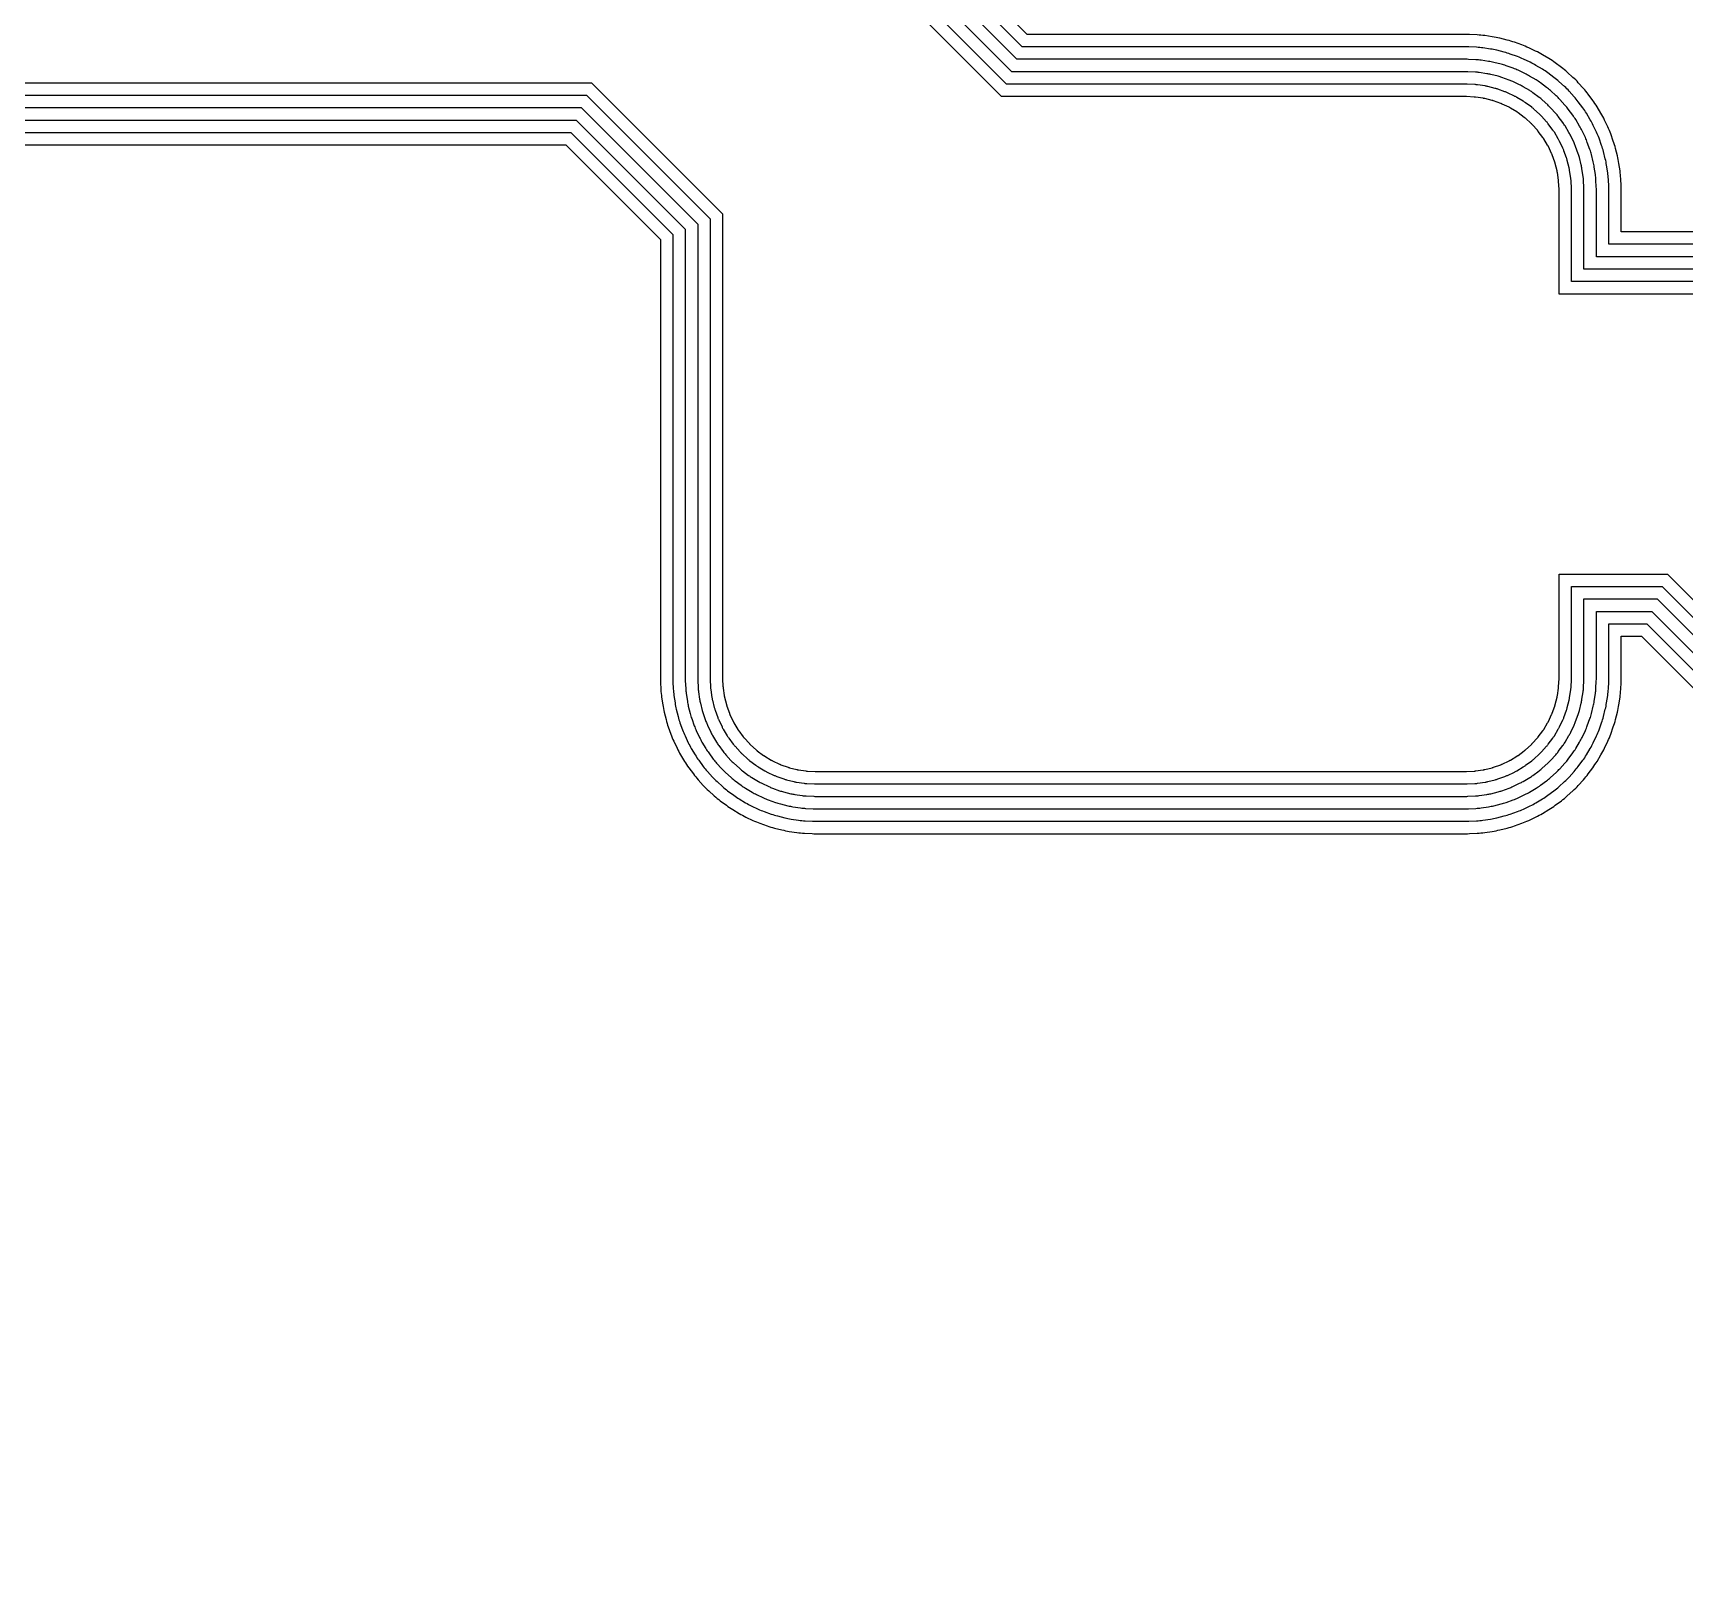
# Model space of a CAD drawing. Header units: metres. Extents: x 1.5 to 44, y 0.3 to 33.8.
# Drawn here: x 17.46 to 22.78, y 5.43 to 10.43 of the extents above; entities that cross this region are included whole.
import ezdxf

# ---------------------------------------------------------------- set-up
doc = ezdxf.new("R2010")
doc.units = ezdxf.units.M

msp = doc.modelspace()

# ---------------------------------------------------------------- linework, layer by layer
for points in [[(22.905, 9.7552), (22.53, 9.7552), (22.53, 9.93), (22.5299, 9.9352), (22.5298, 9.9403), (22.5286, 9.9648), (22.5282, 9.97), (22.5278, 9.9751), (22.5272, 9.9802), (22.5265, 9.9853), (22.5229, 10.0096), (22.5221, 10.0147), (22.5212, 10.0198), (22.5201, 10.0248), (22.5189, 10.0298), (22.513, 10.0536), (22.5116, 10.0586), (22.5102, 10.0635), (22.5086, 10.0685), (22.507, 10.0733), (22.4987, 10.0964), (22.4969, 10.1013), (22.495, 10.106), (22.493, 10.1108), (22.4908, 10.1155), (22.4803, 10.1376), (22.4781, 10.1423), (22.4757, 10.1469), (22.4732, 10.1514), (22.4706, 10.1558), (22.458, 10.1769), (22.4553, 10.1813), (22.4525, 10.1856), (22.4496, 10.1898), (22.4466, 10.194), (22.4319, 10.2137), (22.4288, 10.2178), (22.4256, 10.2218), (22.4223, 10.2258), (22.4189, 10.2296), (22.4024, 10.2478), (22.3989, 10.2516), (22.3953, 10.2553), (22.3916, 10.2589), (22.3878, 10.2624), (22.3696, 10.2789), (22.3658, 10.2823), (22.3618, 10.2856), (22.3578, 10.2888), (22.3537, 10.2919), (22.334, 10.3066), (22.3298, 10.3096), (22.3256, 10.3125), (22.3213, 10.3153), (22.3169, 10.318), (22.2958, 10.3306), (22.2914, 10.3332), (22.2869, 10.3357), (22.2823, 10.3381), (22.2776, 10.3403), (22.2555, 10.3508), (22.2508, 10.353), (22.246, 10.355), (22.2413, 10.3569), (22.2364, 10.3587), (22.2133, 10.367), (22.2085, 10.3686), (22.2035, 10.3702), (22.1986, 10.3716), (22.1936, 10.373), (22.1698, 10.3789), (22.1648, 10.3801), (22.1598, 10.3812), (22.1547, 10.3821), (22.1496, 10.3829), (22.1253, 10.3865), (22.1202, 10.3872), (22.1151, 10.3878), (22.11, 10.3882), (22.1048, 10.3886), (22.0803, 10.3898), (22.0752, 10.3899), (22.07, 10.39), (20.643, 10.39), (19.8765, 11.1565)], [(22.905, 9.7952), (22.57, 9.7952), (22.57, 9.93), (22.5699, 9.9361), (22.5697, 9.9423), (22.5685, 9.9668), (22.5681, 9.9729), (22.5676, 9.979), (22.5669, 9.9851), (22.5661, 9.9912), (22.5625, 10.0155), (22.5615, 10.0215), (22.5604, 10.0276), (22.5591, 10.0336), (22.5577, 10.0395), (22.5518, 10.0633), (22.5502, 10.0693), (22.5485, 10.0752), (22.5466, 10.081), (22.5446, 10.0868), (22.5364, 10.1099), (22.5342, 10.1157), (22.532, 10.1214), (22.5295, 10.127), (22.527, 10.1326), (22.5165, 10.1548), (22.5138, 10.1603), (22.511, 10.1657), (22.508, 10.1711), (22.5049, 10.1764), (22.4923, 10.1974), (22.4891, 10.2027), (22.4857, 10.2078), (22.4823, 10.2129), (22.4787, 10.2178), (22.4641, 10.2375), (22.4604, 10.2424), (22.4565, 10.2472), (22.4526, 10.2519), (22.4485, 10.2565), (22.432, 10.2747), (22.4279, 10.2792), (22.4236, 10.2836), (22.4192, 10.2879), (22.4147, 10.292), (22.3965, 10.3085), (22.3919, 10.3126), (22.3872, 10.3165), (22.3824, 10.3204), (22.3775, 10.3241), (22.3578, 10.3387), (22.3529, 10.3423), (22.3478, 10.3457), (22.3427, 10.3491), (22.3374, 10.3523), (22.3164, 10.3649), (22.3111, 10.368), (22.3057, 10.371), (22.3003, 10.3738), (22.2948, 10.3765), (22.2726, 10.387), (22.267, 10.3895), (22.2614, 10.392), (22.2557, 10.3942), (22.2499, 10.3964), (22.2268, 10.4046), (22.221, 10.4066), (22.2152, 10.4085), (22.2093, 10.4102), (22.2033, 10.4118), (22.1795, 10.4177), (22.1736, 10.4191), (22.1676, 10.4204), (22.1615, 10.4215), (22.1555, 10.4225), (22.1312, 10.4261), (22.1251, 10.4269), (22.119, 10.4276), (22.1129, 10.4281), (22.1068, 10.4285), (22.0823, 10.4297), (22.0761, 10.4299), (22.07, 10.43), (20.6595, 10.43), (19.9048, 11.1848)], [(22.905, 9.7152), (22.49, 9.7152), (22.49, 9.93), (22.49, 9.9342), (22.4898, 9.9384), (22.4886, 9.9629), (22.4883, 9.967), (22.488, 9.9712), (22.4875, 9.9753), (22.487, 9.9795), (22.4834, 10.0037), (22.4827, 10.0078), (22.4819, 10.012), (22.4811, 10.016), (22.4801, 10.0201), (22.4742, 10.0439), (22.4731, 10.0479), (22.4719, 10.0519), (22.4707, 10.0559), (22.4693, 10.0599), (22.461, 10.083), (22.4596, 10.0869), (22.458, 10.0907), (22.4564, 10.0946), (22.4547, 10.0984), (22.4442, 10.1205), (22.4423, 10.1243), (22.4404, 10.128), (22.4384, 10.1317), (22.4363, 10.1353), (22.4237, 10.1563), (22.4215, 10.1599), (22.4192, 10.1634), (22.4169, 10.1668), (22.4144, 10.1702), (22.3998, 10.1899), (22.3973, 10.1932), (22.3947, 10.1965), (22.392, 10.1997), (22.3892, 10.2028), (22.3728, 10.221), (22.3699, 10.224), (22.367, 10.227), (22.364, 10.2299), (22.361, 10.2328), (22.3428, 10.2492), (22.3397, 10.252), (22.3365, 10.2547), (22.3332, 10.2573), (22.3299, 10.2598), (22.3102, 10.2744), (22.3068, 10.2769), (22.3034, 10.2792), (22.2999, 10.2815), (22.2963, 10.2837), (22.2753, 10.2963), (22.2717, 10.2984), (22.268, 10.3004), (22.2643, 10.3023), (22.2605, 10.3042), (22.2384, 10.3147), (22.2346, 10.3164), (22.2307, 10.318), (22.2269, 10.3196), (22.223, 10.321), (22.1999, 10.3293), (22.1959, 10.3307), (22.1919, 10.3319), (22.1879, 10.3331), (22.1839, 10.3342), (22.1601, 10.3401), (22.156, 10.3411), (22.152, 10.3419), (22.1478, 10.3427), (22.1437, 10.3434), (22.1195, 10.347), (22.1153, 10.3475), (22.1112, 10.348), (22.107, 10.3483), (22.1029, 10.3486), (22.0784, 10.3498), (22.0742, 10.35), (22.07, 10.35), (20.6264, 10.35), (19.8482, 11.1282)], [(22.905, 9.6352), (22.41, 9.6352), (22.41, 9.93), (22.41, 9.9322), (22.4099, 9.9344), (22.4087, 9.9589), (22.4086, 9.9611), (22.4084, 9.9633), (22.4081, 9.9655), (22.4078, 9.9677), (22.4042, 9.992), (22.4039, 9.9942), (22.4035, 9.9963), (22.403, 9.9985), (22.4025, 10.0007), (22.3966, 10.0245), (22.396, 10.0266), (22.3954, 10.0287), (22.3947, 10.0308), (22.394, 10.0329), (22.3857, 10.056), (22.385, 10.0581), (22.3841, 10.0601), (22.3833, 10.0622), (22.3823, 10.0642), (22.3719, 10.0863), (22.3709, 10.0883), (22.3699, 10.0903), (22.3688, 10.0922), (22.3677, 10.0941), (22.3551, 10.1152), (22.3539, 10.1171), (22.3527, 10.1189), (22.3515, 10.1207), (22.3502, 10.1225), (22.3356, 10.1422), (22.3342, 10.144), (22.3328, 10.1457), (22.3314, 10.1474), (22.33, 10.1491), (22.3135, 10.1672), (22.312, 10.1688), (22.3104, 10.1704), (22.3088, 10.172), (22.3072, 10.1735), (22.2891, 10.19), (22.2874, 10.1914), (22.2857, 10.1928), (22.284, 10.1942), (22.2822, 10.1956), (22.2625, 10.2102), (22.2607, 10.2115), (22.2589, 10.2127), (22.2571, 10.2139), (22.2552, 10.2151), (22.2341, 10.2277), (22.2322, 10.2288), (22.2303, 10.2299), (22.2283, 10.2309), (22.2263, 10.2319), (22.2042, 10.2423), (22.2022, 10.2433), (22.2001, 10.2441), (22.1981, 10.245), (22.196, 10.2457), (22.1729, 10.254), (22.1708, 10.2547), (22.1687, 10.2554), (22.1666, 10.256), (22.1645, 10.2566), (22.1407, 10.2625), (22.1385, 10.263), (22.1363, 10.2635), (22.1342, 10.2639), (22.132, 10.2642), (22.1077, 10.2678), (22.1055, 10.2681), (22.1033, 10.2684), (22.1011, 10.2686), (22.0989, 10.2687), (22.0744, 10.2699), (22.0722, 10.27), (22.07, 10.27), (20.5933, 10.27), (19.7916, 11.0716)], [(22.905, 9.6752), (22.45, 9.6752), (22.45, 9.93), (22.45, 9.9332), (22.4499, 9.9364), (22.4487, 9.9609), (22.4485, 9.9641), (22.4482, 9.9673), (22.4478, 9.9704), (22.4474, 9.9736), (22.4438, 9.9979), (22.4433, 10.001), (22.4427, 10.0041), (22.442, 10.0073), (22.4413, 10.0104), (22.4354, 10.0342), (22.4345, 10.0373), (22.4336, 10.0403), (22.4327, 10.0434), (22.4316, 10.0464), (22.4234, 10.0695), (22.4223, 10.0725), (22.4211, 10.0754), (22.4198, 10.0784), (22.4185, 10.0813), (22.408, 10.1034), (22.4066, 10.1063), (22.4051, 10.1091), (22.4036, 10.1119), (22.402, 10.1147), (22.3894, 10.1357), (22.3877, 10.1385), (22.386, 10.1411), (22.3842, 10.1438), (22.3823, 10.1463), (22.3677, 10.1661), (22.3657, 10.1686), (22.3638, 10.1711), (22.3617, 10.1735), (22.3596, 10.1759), (22.3431, 10.1941), (22.3409, 10.1964), (22.3387, 10.1987), (22.3364, 10.2009), (22.3341, 10.2031), (22.3159, 10.2196), (22.3135, 10.2217), (22.3111, 10.2238), (22.3086, 10.2257), (22.3061, 10.2277), (22.2863, 10.2423), (22.2838, 10.2442), (22.2811, 10.246), (22.2785, 10.2477), (22.2757, 10.2494), (22.2547, 10.262), (22.2519, 10.2636), (22.2491, 10.2651), (22.2463, 10.2666), (22.2434, 10.268), (22.2213, 10.2785), (22.2184, 10.2798), (22.2154, 10.2811), (22.2125, 10.2823), (22.2095, 10.2834), (22.1864, 10.2916), (22.1834, 10.2927), (22.1803, 10.2936), (22.1773, 10.2945), (22.1742, 10.2954), (22.1504, 10.3013), (22.1473, 10.302), (22.1441, 10.3027), (22.141, 10.3033), (22.1379, 10.3038), (22.1136, 10.3074), (22.1104, 10.3078), (22.1073, 10.3082), (22.1041, 10.3085), (22.1009, 10.3087), (22.0764, 10.3099), (22.0732, 10.31), (22.07, 10.31), (20.6098, 10.31), (19.8199, 11.0999)], [(22.905, 9.5952), (22.37, 9.5952), (22.37, 9.93), (22.37, 9.9312), (22.37, 9.9325), (22.3687, 9.957), (22.3687, 9.9582), (22.3686, 9.9594), (22.3684, 9.9606), (22.3683, 9.9619), (22.3647, 9.9861), (22.3645, 9.9873), (22.3642, 9.9885), (22.364, 9.9897), (22.3637, 9.9909), (22.3577, 10.0147), (22.3574, 10.0159), (22.3571, 10.0171), (22.3567, 10.0183), (22.3563, 10.0194), (22.3481, 10.0425), (22.3476, 10.0437), (22.3472, 10.0448), (22.3467, 10.0459), (22.3462, 10.0471), (22.3357, 10.0692), (22.3352, 10.0703), (22.3346, 10.0714), (22.334, 10.0725), (22.3334, 10.0736), (22.3208, 10.0946), (22.3201, 10.0957), (22.3195, 10.0967), (22.3188, 10.0977), (22.318, 10.0987), (22.3034, 10.1184), (22.3027, 10.1194), (22.3019, 10.1203), (22.3011, 10.1213), (22.3003, 10.1222), (22.2838, 10.1404), (22.283, 10.1413), (22.2821, 10.1421), (22.2813, 10.143), (22.2804, 10.1438), (22.2622, 10.1603), (22.2613, 10.1611), (22.2603, 10.1619), (22.2594, 10.1627), (22.2584, 10.1634), (22.2387, 10.178), (22.2377, 10.1788), (22.2367, 10.1795), (22.2357, 10.1801), (22.2346, 10.1808), (22.2136, 10.1934), (22.2125, 10.194), (22.2114, 10.1946), (22.2103, 10.1952), (22.2092, 10.1957), (22.1871, 10.2062), (22.1859, 10.2067), (22.1848, 10.2072), (22.1837, 10.2076), (22.1825, 10.2081), (22.1594, 10.2163), (22.1583, 10.2167), (22.1571, 10.2171), (22.1559, 10.2174), (22.1547, 10.2177), (22.1309, 10.2237), (22.1297, 10.224), (22.1285, 10.2242), (22.1273, 10.2245), (22.1261, 10.2247), (22.1019, 10.2283), (22.1006, 10.2284), (22.0994, 10.2286), (22.0982, 10.2287), (22.097, 10.2287), (22.0725, 10.23), (22.0712, 10.23), (22.07, 10.23), (20.5767, 10.23), (19.7634, 11.0434)], [(16.34, 10.2748), (19.2585, 10.2748), (19.68, 9.8533), (19.68, 8.36), (19.68, 8.3588), (19.6801, 8.3576), (19.6813, 8.3331), (19.6814, 8.3318), (19.6815, 8.3306), (19.6816, 8.3294), (19.6818, 8.3282), (19.6854, 8.3039), (19.6856, 8.3027), (19.6858, 8.3015), (19.686, 8.3003), (19.6863, 8.2991), (19.6923, 8.2753), (19.6926, 8.2741), (19.6929, 8.2729), (19.6933, 8.2718), (19.6937, 8.2706), (19.702, 8.2475), (19.7024, 8.2463), (19.7028, 8.2452), (19.7033, 8.2441), (19.7038, 8.243), (19.7143, 8.2208), (19.7149, 8.2197), (19.7154, 8.2186), (19.716, 8.2175), (19.7166, 8.2165), (19.7293, 8.1954), (19.7299, 8.1944), (19.7306, 8.1933), (19.7313, 8.1923), (19.732, 8.1913), (19.7466, 8.1716), (19.7473, 8.1707), (19.7481, 8.1697), (19.7489, 8.1688), (19.7497, 8.1678), (19.7662, 8.1497), (19.767, 8.1488), (19.7679, 8.1479), (19.7688, 8.147), (19.7697, 8.1462), (19.7878, 8.1297), (19.7888, 8.1289), (19.7897, 8.1281), (19.7907, 8.1273), (19.7916, 8.1266), (19.8113, 8.112), (19.8123, 8.1113), (19.8133, 8.1106), (19.8144, 8.1099), (19.8154, 8.1093), (19.8365, 8.0966), (19.8375, 8.096), (19.8386, 8.0954), (19.8397, 8.0949), (19.8408, 8.0943), (19.863, 8.0838), (19.8641, 8.0833), (19.8652, 8.0828), (19.8663, 8.0824), (19.8675, 8.082), (19.8906, 8.0737), (19.8918, 8.0733), (19.8929, 8.0729), (19.8941, 8.0726), (19.8953, 8.0723), (19.9191, 8.0663), (19.9203, 8.066), (19.9215, 8.0658), (19.9227, 8.0656), (19.9239, 8.0654), (19.9482, 8.0618), (19.9494, 8.0616), (19.9506, 8.0615), (19.9518, 8.0614), (19.9531, 8.0613), (19.9776, 8.0601), (19.9788, 8.06), (19.98, 8.06), (22.07, 8.06), (22.0712, 8.06), (22.0725, 8.0601), (22.097, 8.0613), (22.0982, 8.0614), (22.0994, 8.0615), (22.1006, 8.0616), (22.1019, 8.0618), (22.1261, 8.0654), (22.1273, 8.0656), (22.1285, 8.0658), (22.1297, 8.066), (22.1309, 8.0663), (22.1547, 8.0723), (22.1559, 8.0726), (22.1571, 8.0729), (22.1583, 8.0733), (22.1594, 8.0737), (22.1825, 8.082), (22.1837, 8.0824), (22.1848, 8.0828), (22.1859, 8.0833), (22.1871, 8.0838), (22.2092, 8.0943), (22.2103, 8.0949), (22.2114, 8.0954), (22.2125, 8.096), (22.2136, 8.0966), (22.2346, 8.1093), (22.2357, 8.1099), (22.2367, 8.1106), (22.2377, 8.1113), (22.2387, 8.112), (22.2584, 8.1266), (22.2594, 8.1273), (22.2603, 8.1281), (22.2613, 8.1289), (22.2622, 8.1297), (22.2804, 8.1462), (22.2813, 8.147), (22.2821, 8.1479), (22.283, 8.1488), (22.2838, 8.1497), (22.3003, 8.1678), (22.3011, 8.1688), (22.3019, 8.1697), (22.3027, 8.1707), (22.3034, 8.1716), (22.318, 8.1913), (22.3188, 8.1923), (22.3195, 8.1933), (22.3201, 8.1944), (22.3208, 8.1954), (22.3334, 8.2165), (22.334, 8.2175), (22.3346, 8.2186), (22.3352, 8.2197), (22.3357, 8.2208), (22.3462, 8.243), (22.3467, 8.2441), (22.3472, 8.2452), (22.3476, 8.2463), (22.3481, 8.2475), (22.3563, 8.2706), (22.3567, 8.2718), (22.3571, 8.2729), (22.3574, 8.2741), (22.3577, 8.2753), (22.3637, 8.2991), (22.364, 8.3003), (22.3642, 8.3015), (22.3645, 8.3027), (22.3647, 8.3039), (22.3683, 8.3282), (22.3684, 8.3294), (22.3686, 8.3306), (22.3687, 8.3318), (22.3687, 8.3331), (22.37, 8.3576), (22.37, 8.3588), (22.37, 8.36), (22.37, 8.6948), (22.7185, 8.6948), (27.4067, 4.0067)], [(16.38, 10.2348), (19.242, 10.2348), (19.64, 9.8368), (19.64, 8.36), (19.64, 8.3578), (19.6401, 8.3556), (19.6413, 8.3311), (19.6415, 8.3289), (19.6416, 8.3267), (19.6419, 8.3245), (19.6422, 8.3223), (19.6458, 8.298), (19.6461, 8.2959), (19.6465, 8.2937), (19.647, 8.2915), (19.6475, 8.2894), (19.6535, 8.2656), (19.654, 8.2634), (19.6547, 8.2613), (19.6553, 8.2592), (19.656, 8.2571), (19.6643, 8.234), (19.6651, 8.232), (19.6659, 8.2299), (19.6668, 8.2279), (19.6677, 8.2259), (19.6782, 8.2037), (19.6791, 8.2017), (19.6802, 8.1997), (19.6812, 8.1978), (19.6823, 8.1959), (19.6949, 8.1749), (19.6961, 8.173), (19.6973, 8.1711), (19.6986, 8.1693), (19.6999, 8.1675), (19.7145, 8.1478), (19.7158, 8.146), (19.7172, 8.1443), (19.7186, 8.1426), (19.7201, 8.141), (19.7366, 8.1228), (19.7381, 8.1212), (19.7396, 8.1196), (19.7412, 8.1181), (19.7428, 8.1166), (19.761, 8.1001), (19.7626, 8.0986), (19.7643, 8.0972), (19.766, 8.0958), (19.7678, 8.0945), (19.7875, 8.0799), (19.7893, 8.0786), (19.7911, 8.0773), (19.793, 8.0761), (19.7949, 8.0749), (19.8159, 8.0623), (19.8178, 8.0612), (19.8197, 8.0602), (19.8217, 8.0591), (19.8237, 8.0582), (19.8459, 8.0477), (19.8479, 8.0468), (19.8499, 8.0459), (19.852, 8.0451), (19.854, 8.0443), (19.8771, 8.036), (19.8792, 8.0353), (19.8813, 8.0347), (19.8834, 8.034), (19.8856, 8.0335), (19.9094, 8.0275), (19.9115, 8.027), (19.9137, 8.0265), (19.9159, 8.0261), (19.918, 8.0258), (19.9423, 8.0222), (19.9445, 8.0219), (19.9467, 8.0216), (19.9489, 8.0215), (19.9511, 8.0213), (19.9756, 8.0201), (19.9778, 8.02), (19.98, 8.02), (22.07, 8.02), (22.0722, 8.02), (22.0744, 8.0201), (22.0989, 8.0213), (22.1011, 8.0215), (22.1033, 8.0216), (22.1055, 8.0219), (22.1077, 8.0222), (22.132, 8.0258), (22.1342, 8.0261), (22.1363, 8.0265), (22.1385, 8.027), (22.1407, 8.0275), (22.1645, 8.0335), (22.1666, 8.034), (22.1687, 8.0347), (22.1708, 8.0353), (22.1729, 8.036), (22.196, 8.0443), (22.1981, 8.0451), (22.2001, 8.0459), (22.2022, 8.0468), (22.2042, 8.0477), (22.2263, 8.0582), (22.2283, 8.0591), (22.2303, 8.0602), (22.2322, 8.0612), (22.2341, 8.0623), (22.2552, 8.0749), (22.2571, 8.0761), (22.2589, 8.0773), (22.2607, 8.0786), (22.2625, 8.0799), (22.2822, 8.0945), (22.284, 8.0958), (22.2857, 8.0972), (22.2874, 8.0986), (22.2891, 8.1001), (22.3072, 8.1166), (22.3088, 8.1181), (22.3104, 8.1196), (22.312, 8.1212), (22.3135, 8.1228), (22.33, 8.141), (22.3314, 8.1426), (22.3328, 8.1443), (22.3342, 8.146), (22.3356, 8.1478), (22.3502, 8.1675), (22.3515, 8.1693), (22.3527, 8.1711), (22.3539, 8.173), (22.3551, 8.1749), (22.3677, 8.1959), (22.3688, 8.1978), (22.3699, 8.1997), (22.3709, 8.2017), (22.3719, 8.2037), (22.3823, 8.2259), (22.3833, 8.2279), (22.3841, 8.2299), (22.385, 8.232), (22.3857, 8.234), (22.394, 8.2571), (22.3947, 8.2592), (22.3954, 8.2613), (22.396, 8.2634), (22.3966, 8.2656), (22.4025, 8.2894), (22.403, 8.2915), (22.4035, 8.2937), (22.4039, 8.2959), (22.4042, 8.298), (22.4078, 8.3223), (22.4081, 8.3245), (22.4084, 8.3267), (22.4086, 8.3289), (22.4087, 8.3311), (22.4099, 8.3556), (22.41, 8.3578), (22.41, 8.36), (22.41, 8.6548), (22.702, 8.6548), (27.3784, 3.9784)], [(16.42, 10.1948), (19.2254, 10.1948), (19.6, 9.8202), (19.6, 8.36), (19.6001, 8.3568), (19.6002, 8.3536), (19.6014, 8.3291), (19.6016, 8.3259), (19.6018, 8.3228), (19.6022, 8.3196), (19.6026, 8.3164), (19.6062, 8.2922), (19.6067, 8.289), (19.6073, 8.2859), (19.608, 8.2828), (19.6087, 8.2797), (19.6147, 8.2559), (19.6155, 8.2528), (19.6164, 8.2497), (19.6173, 8.2467), (19.6184, 8.2436), (19.6266, 8.2205), (19.6278, 8.2176), (19.6289, 8.2146), (19.6302, 8.2117), (19.6315, 8.2088), (19.642, 8.1866), (19.6434, 8.1837), (19.6449, 8.1809), (19.6464, 8.1781), (19.648, 8.1753), (19.6606, 8.1543), (19.6623, 8.1516), (19.6641, 8.1489), (19.6659, 8.1463), (19.6677, 8.1437), (19.6823, 8.124), (19.6843, 8.1214), (19.6863, 8.1189), (19.6883, 8.1165), (19.6904, 8.1141), (19.7069, 8.0959), (19.7091, 8.0936), (19.7113, 8.0913), (19.7136, 8.0891), (19.7159, 8.0869), (19.7341, 8.0704), (19.7365, 8.0683), (19.7389, 8.0663), (19.7414, 8.0643), (19.744, 8.0623), (19.7637, 8.0477), (19.7663, 8.0459), (19.7689, 8.0441), (19.7716, 8.0423), (19.7743, 8.0406), (19.7953, 8.028), (19.7981, 8.0264), (19.8009, 8.0249), (19.8037, 8.0234), (19.8066, 8.022), (19.8288, 8.0115), (19.8317, 8.0102), (19.8346, 8.0089), (19.8376, 8.0078), (19.8405, 8.0066), (19.8636, 7.9984), (19.8667, 7.9973), (19.8697, 7.9964), (19.8728, 7.9955), (19.8759, 7.9947), (19.8997, 7.9887), (19.9028, 7.988), (19.9059, 7.9873), (19.909, 7.9867), (19.9122, 7.9862), (19.9364, 7.9826), (19.9396, 7.9822), (19.9428, 7.9818), (19.9459, 7.9816), (19.9491, 7.9814), (19.9736, 7.9802), (19.9768, 7.9801), (19.98, 7.98), (22.07, 7.98), (22.0732, 7.9801), (22.0764, 7.9802), (22.1009, 7.9814), (22.1041, 7.9816), (22.1073, 7.9818), (22.1104, 7.9822), (22.1136, 7.9826), (22.1379, 7.9862), (22.141, 7.9867), (22.1441, 7.9873), (22.1473, 7.988), (22.1504, 7.9887), (22.1742, 7.9947), (22.1773, 7.9955), (22.1803, 7.9964), (22.1834, 7.9973), (22.1864, 7.9984), (22.2095, 8.0066), (22.2125, 8.0078), (22.2154, 8.0089), (22.2184, 8.0102), (22.2213, 8.0115), (22.2434, 8.022), (22.2463, 8.0234), (22.2491, 8.0249), (22.2519, 8.0264), (22.2547, 8.028), (22.2757, 8.0406), (22.2785, 8.0423), (22.2811, 8.0441), (22.2838, 8.0459), (22.2863, 8.0477), (22.3061, 8.0623), (22.3086, 8.0643), (22.3111, 8.0663), (22.3135, 8.0683), (22.3159, 8.0704), (22.3341, 8.0869), (22.3364, 8.0891), (22.3387, 8.0913), (22.3409, 8.0936), (22.3431, 8.0959), (22.3596, 8.1141), (22.3617, 8.1165), (22.3638, 8.1189), (22.3657, 8.1214), (22.3677, 8.124), (22.3823, 8.1437), (22.3842, 8.1463), (22.386, 8.1489), (22.3877, 8.1516), (22.3894, 8.1543), (22.402, 8.1753), (22.4036, 8.1781), (22.4051, 8.1809), (22.4066, 8.1837), (22.408, 8.1866), (22.4185, 8.2088), (22.4198, 8.2117), (22.4211, 8.2146), (22.4223, 8.2176), (22.4234, 8.2205), (22.4316, 8.2436), (22.4327, 8.2467), (22.4336, 8.2497), (22.4345, 8.2528), (22.4354, 8.2559), (22.4413, 8.2797), (22.442, 8.2828), (22.4427, 8.2859), (22.4433, 8.289), (22.4438, 8.2922), (22.4474, 8.3164), (22.4478, 8.3196), (22.4482, 8.3228), (22.4485, 8.3259), (22.4487, 8.3291), (22.4499, 8.3536), (22.45, 8.3568), (22.45, 8.36), (22.45, 8.6148), (22.6854, 8.6148), (27.3501, 3.9501)], [(16.46, 10.1548), (19.2088, 10.1548), (19.56, 9.8036), (19.56, 8.36), (19.5601, 8.3558), (19.5602, 8.3517), (19.5614, 8.3272), (19.5617, 8.323), (19.562, 8.3188), (19.5625, 8.3147), (19.5631, 8.3106), (19.5667, 8.2863), (19.5673, 8.2822), (19.5681, 8.2781), (19.5689, 8.274), (19.5699, 8.2699), (19.5759, 8.2461), (19.5769, 8.2421), (19.5781, 8.2381), (19.5794, 8.2341), (19.5807, 8.2302), (19.589, 8.2071), (19.5904, 8.2032), (19.592, 8.1993), (19.5936, 8.1955), (19.5954, 8.1917), (19.6059, 8.1695), (19.6077, 8.1657), (19.6096, 8.162), (19.6116, 8.1584), (19.6137, 8.1548), (19.6263, 8.1337), (19.6285, 8.1302), (19.6308, 8.1267), (19.6332, 8.1232), (19.6356, 8.1199), (19.6502, 8.1001), (19.6527, 8.0968), (19.6553, 8.0936), (19.658, 8.0904), (19.6608, 8.0872), (19.6773, 8.0691), (19.6801, 8.066), (19.683, 8.063), (19.686, 8.0601), (19.6891, 8.0573), (19.7072, 8.0408), (19.7104, 8.038), (19.7136, 8.0353), (19.7168, 8.0327), (19.7201, 8.0302), (19.7399, 8.0156), (19.7432, 8.0132), (19.7467, 8.0108), (19.7502, 8.0085), (19.7537, 8.0063), (19.7748, 7.9937), (19.7784, 7.9916), (19.782, 7.9896), (19.7857, 7.9877), (19.7895, 7.9859), (19.8117, 7.9754), (19.8155, 7.9736), (19.8193, 7.972), (19.8232, 7.9704), (19.8271, 7.969), (19.8502, 7.9607), (19.8541, 7.9594), (19.8581, 7.9581), (19.8621, 7.9569), (19.8661, 7.9559), (19.8899, 7.9499), (19.894, 7.9489), (19.8981, 7.9481), (19.9022, 7.9473), (19.9063, 7.9467), (19.9306, 7.9431), (19.9347, 7.9425), (19.9388, 7.942), (19.943, 7.9417), (19.9472, 7.9414), (19.9717, 7.9402), (19.9758, 7.9401), (19.98, 7.94), (22.07, 7.94), (22.0742, 7.9401), (22.0784, 7.9402), (22.1029, 7.9414), (22.107, 7.9417), (22.1112, 7.942), (22.1153, 7.9425), (22.1195, 7.9431), (22.1437, 7.9467), (22.1478, 7.9473), (22.152, 7.9481), (22.156, 7.9489), (22.1601, 7.9499), (22.1839, 7.9559), (22.1879, 7.9569), (22.1919, 7.9581), (22.1959, 7.9594), (22.1999, 7.9607), (22.223, 7.969), (22.2269, 7.9704), (22.2307, 7.972), (22.2346, 7.9736), (22.2384, 7.9754), (22.2605, 7.9859), (22.2643, 7.9877), (22.268, 7.9896), (22.2717, 7.9916), (22.2753, 7.9937), (22.2963, 8.0063), (22.2999, 8.0085), (22.3034, 8.0108), (22.3068, 8.0132), (22.3102, 8.0156), (22.3299, 8.0302), (22.3332, 8.0327), (22.3365, 8.0353), (22.3397, 8.038), (22.3428, 8.0408), (22.361, 8.0573), (22.364, 8.0601), (22.367, 8.063), (22.3699, 8.066), (22.3728, 8.0691), (22.3892, 8.0872), (22.392, 8.0904), (22.3947, 8.0936), (22.3973, 8.0968), (22.3998, 8.1001), (22.4144, 8.1199), (22.4169, 8.1232), (22.4192, 8.1267), (22.4215, 8.1302), (22.4237, 8.1337), (22.4363, 8.1548), (22.4384, 8.1584), (22.4404, 8.162), (22.4423, 8.1657), (22.4442, 8.1695), (22.4547, 8.1917), (22.4564, 8.1955), (22.458, 8.1993), (22.4596, 8.2032), (22.461, 8.2071), (22.4693, 8.2302), (22.4707, 8.2341), (22.4719, 8.2381), (22.4731, 8.2421), (22.4742, 8.2461), (22.4801, 8.2699), (22.4811, 8.274), (22.4819, 8.2781), (22.4827, 8.2822), (22.4834, 8.2863), (22.487, 8.3106), (22.4875, 8.3147), (22.488, 8.3188), (22.4883, 8.323), (22.4886, 8.3272), (22.4898, 8.3517), (22.49, 8.3558), (22.49, 8.36), (22.49, 8.5748), (22.6688, 8.5748), (27.3218, 3.9218)], [(16.5, 10.1148), (19.1923, 10.1148), (19.52, 9.7871), (19.52, 8.36), (19.5201, 8.3549), (19.5203, 8.3497), (19.5215, 8.3252), (19.5218, 8.3201), (19.5222, 8.3149), (19.5228, 8.3098), (19.5235, 8.3047), (19.5271, 8.2804), (19.5279, 8.2753), (19.5289, 8.2703), (19.5299, 8.2652), (19.5311, 8.2602), (19.5371, 8.2364), (19.5384, 8.2314), (19.5398, 8.2265), (19.5414, 8.2216), (19.5431, 8.2167), (19.5513, 8.1936), (19.5531, 8.1888), (19.555, 8.184), (19.5571, 8.1792), (19.5592, 8.1746), (19.5697, 8.1524), (19.572, 8.1477), (19.5743, 8.1432), (19.5768, 8.1387), (19.5794, 8.1342), (19.592, 8.1132), (19.5947, 8.1088), (19.5975, 8.1045), (19.6005, 8.1002), (19.6035, 8.096), (19.6181, 8.0763), (19.6212, 8.0722), (19.6244, 8.0682), (19.6277, 8.0642), (19.6312, 8.0604), (19.6476, 8.0422), (19.6511, 8.0384), (19.6547, 8.0347), (19.6584, 8.0311), (19.6622, 8.0276), (19.6804, 8.0112), (19.6842, 8.0077), (19.6882, 8.0044), (19.6922, 8.0012), (19.6963, 7.9981), (19.716, 7.9835), (19.7202, 7.9805), (19.7245, 7.9775), (19.7288, 7.9747), (19.7332, 7.972), (19.7542, 7.9594), (19.7587, 7.9568), (19.7632, 7.9543), (19.7677, 7.952), (19.7724, 7.9497), (19.7946, 7.9392), (19.7992, 7.9371), (19.804, 7.935), (19.8088, 7.9331), (19.8136, 7.9313), (19.8367, 7.9231), (19.8416, 7.9214), (19.8465, 7.9198), (19.8514, 7.9184), (19.8564, 7.9171), (19.8802, 7.9111), (19.8852, 7.9099), (19.8903, 7.9089), (19.8953, 7.9079), (19.9004, 7.9071), (19.9247, 7.9035), (19.9298, 7.9028), (19.9349, 7.9022), (19.9401, 7.9018), (19.9452, 7.9015), (19.9697, 7.9003), (19.9749, 7.9001), (19.98, 7.9), (22.07, 7.9), (22.0752, 7.9001), (22.0803, 7.9003), (22.1048, 7.9015), (22.11, 7.9018), (22.1151, 7.9022), (22.1202, 7.9028), (22.1253, 7.9035), (22.1496, 7.9071), (22.1547, 7.9079), (22.1598, 7.9089), (22.1648, 7.9099), (22.1698, 7.9111), (22.1936, 7.9171), (22.1986, 7.9184), (22.2035, 7.9198), (22.2085, 7.9214), (22.2133, 7.9231), (22.2364, 7.9313), (22.2413, 7.9331), (22.246, 7.935), (22.2508, 7.9371), (22.2555, 7.9392), (22.2776, 7.9497), (22.2823, 7.952), (22.2869, 7.9543), (22.2914, 7.9568), (22.2958, 7.9594), (22.3169, 7.972), (22.3213, 7.9747), (22.3256, 7.9775), (22.3298, 7.9805), (22.334, 7.9835), (22.3537, 7.9981), (22.3578, 8.0012), (22.3618, 8.0044), (22.3658, 8.0077), (22.3696, 8.0112), (22.3878, 8.0276), (22.3916, 8.0311), (22.3953, 8.0347), (22.3989, 8.0384), (22.4024, 8.0422), (22.4189, 8.0604), (22.4223, 8.0642), (22.4256, 8.0682), (22.4288, 8.0722), (22.4319, 8.0763), (22.4466, 8.096), (22.4496, 8.1002), (22.4525, 8.1045), (22.4553, 8.1088), (22.458, 8.1132), (22.4706, 8.1342), (22.4732, 8.1387), (22.4757, 8.1432), (22.4781, 8.1477), (22.4803, 8.1524), (22.4908, 8.1746), (22.493, 8.1792), (22.495, 8.184), (22.4969, 8.1888), (22.4987, 8.1936), (22.507, 8.2167), (22.5086, 8.2216), (22.5102, 8.2265), (22.5116, 8.2314), (22.513, 8.2364), (22.5189, 8.2602), (22.5201, 8.2652), (22.5212, 8.2703), (22.5221, 8.2753), (22.5229, 8.2804), (22.5265, 8.3047), (22.5272, 8.3098), (22.5278, 8.3149), (22.5282, 8.3201), (22.5286, 8.3252), (22.5298, 8.3497), (22.5299, 8.3549), (22.53, 8.36), (22.53, 8.5348), (22.6523, 8.5348), (27.2936, 3.8935)], [(16.54, 10.0748), (19.1757, 10.0748), (19.48, 9.7705), (19.48, 8.36), (19.4801, 8.3539), (19.4803, 8.3477), (19.4815, 8.3232), (19.4819, 8.3171), (19.4824, 8.311), (19.4831, 8.3049), (19.4839, 8.2988), (19.4875, 8.2746), (19.4885, 8.2685), (19.4896, 8.2625), (19.4909, 8.2565), (19.4923, 8.2505), (19.4983, 8.2267), (19.4998, 8.2208), (19.5015, 8.2149), (19.5034, 8.209), (19.5054, 8.2032), (19.5137, 8.1801), (19.5158, 8.1744), (19.5181, 8.1687), (19.5205, 8.163), (19.523, 8.1575), (19.5335, 8.1353), (19.5362, 8.1298), (19.5391, 8.1243), (19.542, 8.1189), (19.5451, 8.1136), (19.5577, 8.0926), (19.5609, 8.0874), (19.5643, 8.0822), (19.5677, 8.0772), (19.5713, 8.0722), (19.586, 8.0525), (19.5897, 8.0476), (19.5935, 8.0428), (19.5975, 8.0381), (19.6015, 8.0335), (19.618, 8.0153), (19.6222, 8.0109), (19.6265, 8.0065), (19.6309, 8.0022), (19.6353, 7.998), (19.6535, 7.9815), (19.6581, 7.9775), (19.6628, 7.9735), (19.6676, 7.9697), (19.6725, 7.966), (19.6922, 7.9513), (19.6972, 7.9477), (19.7022, 7.9443), (19.7074, 7.9409), (19.7126, 7.9377), (19.7336, 7.9251), (19.7389, 7.922), (19.7443, 7.9191), (19.7498, 7.9162), (19.7553, 7.9135), (19.7775, 7.903), (19.783, 7.9005), (19.7887, 7.8981), (19.7944, 7.8958), (19.8001, 7.8937), (19.8232, 7.8854), (19.829, 7.8834), (19.8349, 7.8815), (19.8408, 7.8798), (19.8467, 7.8783), (19.8705, 7.8723), (19.8765, 7.8709), (19.8825, 7.8696), (19.8885, 7.8685), (19.8946, 7.8675), (19.9188, 7.8639), (19.9249, 7.8631), (19.931, 7.8624), (19.9371, 7.8619), (19.9432, 7.8615), (19.9677, 7.8603), (19.9739, 7.8601), (19.98, 7.86), (22.07, 7.86), (22.0761, 7.8601), (22.0823, 7.8603), (22.1068, 7.8615), (22.1129, 7.8619), (22.119, 7.8624), (22.1251, 7.8631), (22.1312, 7.8639), (22.1555, 7.8675), (22.1615, 7.8685), (22.1676, 7.8696), (22.1736, 7.8709), (22.1795, 7.8723), (22.2033, 7.8783), (22.2093, 7.8798), (22.2152, 7.8815), (22.221, 7.8834), (22.2268, 7.8854), (22.2499, 7.8937), (22.2557, 7.8958), (22.2614, 7.8981), (22.267, 7.9005), (22.2726, 7.903), (22.2948, 7.9135), (22.3003, 7.9162), (22.3057, 7.9191), (22.3111, 7.922), (22.3164, 7.9251), (22.3374, 7.9377), (22.3427, 7.9409), (22.3478, 7.9443), (22.3529, 7.9477), (22.3578, 7.9513), (22.3775, 7.966), (22.3824, 7.9697), (22.3872, 7.9735), (22.3919, 7.9775), (22.3965, 7.9815), (22.4147, 7.998), (22.4192, 8.0022), (22.4236, 8.0065), (22.4279, 8.0109), (22.432, 8.0153), (22.4485, 8.0335), (22.4526, 8.0381), (22.4565, 8.0428), (22.4604, 8.0476), (22.4641, 8.0525), (22.4787, 8.0722), (22.4823, 8.0772), (22.4857, 8.0822), (22.4891, 8.0874), (22.4923, 8.0926), (22.5049, 8.1136), (22.508, 8.1189), (22.511, 8.1243), (22.5138, 8.1298), (22.5165, 8.1353), (22.527, 8.1575), (22.5295, 8.163), (22.532, 8.1687), (22.5342, 8.1744), (22.5364, 8.1801), (22.5446, 8.2032), (22.5466, 8.209), (22.5485, 8.2149), (22.5502, 8.2208), (22.5518, 8.2267), (22.5577, 8.2505), (22.5591, 8.2565), (22.5604, 8.2625), (22.5615, 8.2685), (22.5625, 8.2746), (22.5661, 8.2988), (22.5669, 8.3049), (22.5676, 8.311), (22.5681, 8.3171), (22.5685, 8.3232), (22.5697, 8.3477), (22.5699, 8.3539), (22.57, 8.36), (22.57, 8.4948), (22.6357, 8.4948), (27.2653, 3.8652)]]:
    msp.add_lwpolyline(points)

doc.saveas('drawing.dxf')
